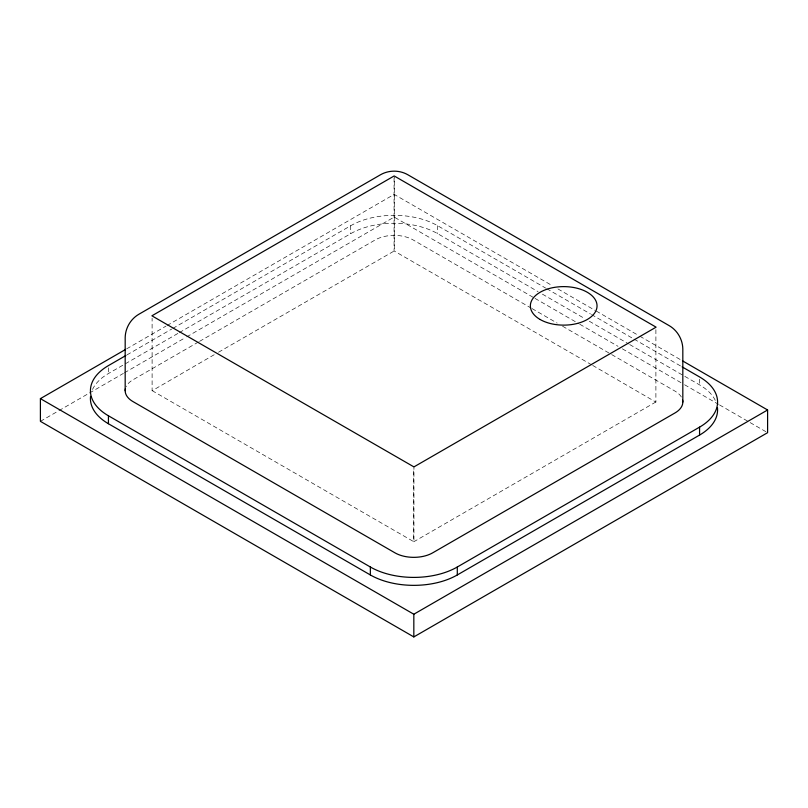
<?xml version="1.0" encoding="UTF-8"?>
<svg xmlns="http://www.w3.org/2000/svg" width="808" height="808" viewBox="0 0 808 808"><rect width="100%" height="100%" fill="white"/><g stroke="black" fill="none" stroke-linecap="round" stroke-linejoin="round"><path stroke-width="0.61" stroke-dasharray="4.04 3.03" d="M655.894 401.97L413.716 541.794L413.716 468.155M126.664 348.834L165.963 326.139M167.064 325.513L394.173 194.385L552.5 285.79M126.987 354.884L171.73 329.048M172.821 328.422L350.702 225.725A61.469 35.491 0 0 1 437.643 225.725L545.683 288.103M92.526 389.446A61.469 35.491 0 0 1 108.434 373.538L178.275 333.219M179.366 332.583L350.702 233.663A61.469 35.491 0 0 1 437.643 233.663L538.047 291.637M40.4 421.332L57.873 411.242M58.964 410.615L88.446 393.587M89.537 392.961L123.382 373.417M124.472 372.791L185.618 337.481M186.709 336.855L394.173 217.079L533.937 297.768M198.485 341.976L133.007 379.78A26.725 15.433 0 0 0 126.088 386.699M199.576 341.35L375.276 239.905A26.725 15.433 0 0 1 413.07 239.905L530.937 307.959M214.181 354.732L152.106 390.759L152.106 318.231M218.544 352.217L394.284 250.934L394.284 177.285M557.954 288.941L595.082 310.383M596.173 311.009L638.754 335.593M639.845 336.229L681.336 360.176M546.774 288.729L590.426 313.938M591.517 314.565L632.987 338.512M634.088 339.138L681.013 366.236M542.41 294.152L584.972 318.726M589.335 321.251L628.624 343.925M629.715 344.561L699.566 384.881A61.469 35.491 0 0 1 715.474 400.798M535.027 298.404L578.7 323.614M579.79 324.25L618.009 346.309M622.382 348.834L683.528 384.133M684.618 384.77L718.464 404.313M719.554 404.939L767.6 432.674M532.028 308.585L557.136 323.079M562.59 326.23L610.606 353.954M611.696 354.581L674.993 391.123A26.725 15.433 0 0 1 681.912 398.041M591.628 364.822L394.062 250.934L394.062 177.285M592.719 365.448L655.894 402.101L655.894 329.573M152.106 390.628L413.938 541.794L413.938 468.155M699.566 379.215L699.566 384.881M437.643 225.725L437.643 233.663M350.702 225.725L350.702 233.663M108.434 367.862L108.434 373.538"/><path stroke-width="1.21" d="M682.437 360.812L767.6 409.979L767.6 432.674L413.827 636.926L40.4 421.332L40.4 398.637L125.563 349.46M125.897 355.51L108.434 365.6A61.469 35.491 0 0 0 108.434 415.787L108.434 423.735L370.357 574.953A61.469 35.491 0 0 0 457.298 574.953L699.566 435.078A61.469 35.491 0 0 0 717.443 407.666M108.434 415.787L370.357 567.004A61.469 35.491 0 0 0 457.298 567.004L699.566 427.139A61.469 35.491 0 0 0 699.566 376.942L682.104 366.862M40.4 398.637L413.827 614.231L767.6 409.979M699.566 427.139L699.566 435.078M682.821 402.041L682.821 348.935C682.629 339.39 677.377 330.361 669.095 325.594L407.899 174.791C399.516 169.953 388.84 169.953 380.447 174.791L138.905 314.241C130.623 319.019 125.371 328.048 125.179 337.582L125.179 390.688M457.298 567.004L457.298 574.953M413.827 614.231L413.827 636.926M370.357 567.004L370.357 574.953M108.434 423.735A61.469 35.491 0 0 1 90.557 396.324M125.402 388.678A26.725 15.433 0 0 0 133.007 401.606L394.93 552.824A26.725 15.433 0 0 0 432.724 552.824L674.993 412.949A26.725 15.433 0 0 0 682.598 400.021M413.938 466.903L656.096 327.159L394.173 175.942L151.904 315.807L413.938 466.903M540.108 319.483A33.35 19.261 0 0 0 595.91 310.858A33.35 19.261 0 0 0 555.056 287.274A33.35 19.261 0 0 0 540.108 319.483"/></g></svg>
